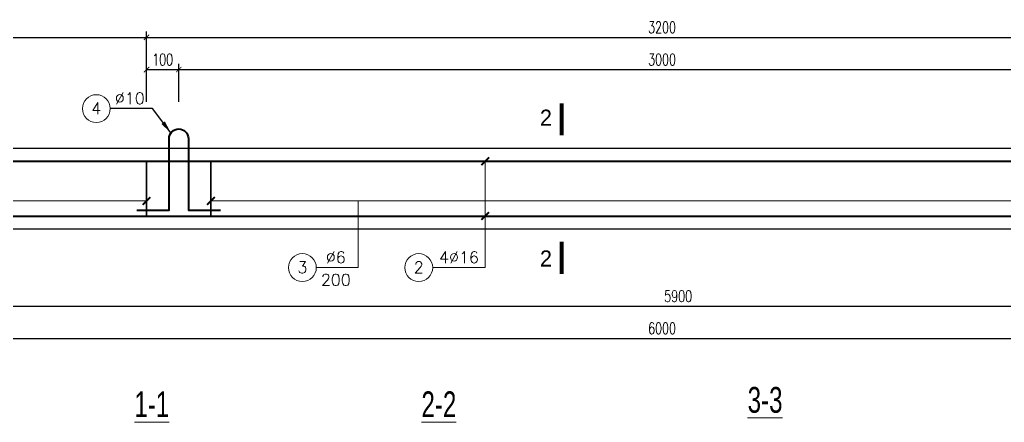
# Model space of a CAD drawing. Header units: millimetres. Extents: x 1245 to 1610, y -447 to -150.
# Drawn here: x 1321.4 to 1474.2, y -344.5 to -282.1 of the extents above; entities that cross this region are included whole.
import ezdxf
from ezdxf.enums import TextEntityAlignment as Align

# ---------------------------------------------------------------- set-up
doc = ezdxf.new("R2010")
doc.units = ezdxf.units.MM
doc.header["$MEASUREMENT"] = 0
doc.header["$PDMODE"] = 3
for name, color, linetype, lineweight in [('KCVN-CAT', 30, 'Continuous', 35), ('KCVN-DIM', 251, 'Continuous', 13), ('KCVN-MANH', 252, 'Continuous', 15), ('KCVN-TEXT', 60, 'Continuous', 20), ('KCVN-THAY', 7, 'Continuous', 25), ('KCVN-THEP', 3, 'Continuous', 40)]:
    doc.layers.add(name, color=color, linetype=linetype, lineweight=lineweight)
doc.styles.add('KCVN-COMM', font='vnsimli.shx', dxfattribs={"width": 0.7, "height": 1.8})
doc.styles.add('KCVN-LEADER', font='vnromadi.shx', dxfattribs={"width": 0.7, "height": 4})
doc.dimstyles.new('D20', dxfattribs={"dimtxt": 1.8, "dimasz": 0.85, "dimexe": 0.9, "dimexo": 0, "dimgap": 0.66, "dimtad": 1, "dimdec": 0, "dimlfac": 20, "dimdsep": 46, "dimtxsty": 'KCVN-COMM', "dimblk1": 'ARCHTICK', "dimblk2": 'ARCHTICK', "dimsah": 1, "dimcen": 1.8, "dimclrd": 256, "dimclre": 256, "dimclrt": 60, "dimadec": 0, "dimazin": 0, "dimtfac": 1, "dimtdec": 0, "dimtix": 1, "dimtmove": 2, "dimatfit": 3, "dimfxl": 1.25, "dimtolj": 1, "dimtzin": 0, "dimarcsym": 0})
doc.dimstyles.new('LE', dxfattribs={"dimtxt": 2.5, "dimasz": 2, "dimexe": 1.25, "dimexo": 0, "dimgap": 0.66, "dimtad": 1, "dimdec": 0, "dimdsep": 46, "dimtxsty": 'KCVN-COMM', "dimblk1": 'ARCHTICK', "dimblk2": 'ARCHTICK', "dimsah": 1, "dimcen": 2.5, "dimclrd": 256, "dimclre": 256, "dimclrt": 60, "dimadec": 0, "dimazin": 0, "dimtfac": 1, "dimtdec": 0, "dimtix": 1, "dimtmove": 2, "dimatfit": 3, "dimfxl": 1.25, "dimtolj": 1, "dimtzin": 0, "dimarcsym": 0})

# ---------------------------------------------------------------- blocks, each defined once
blk = doc.blocks.new('_ARCHTICK')
at = {"color": 0, "linetype": 'ByBlock', "const_width": 0.15}
blk.add_lwpolyline([(-0.5, -0.5), (0.5, 0.5)], dxfattribs=at)
blk = doc.blocks.new('*D25')
at = {"layer": 'DEFPOINTS', "color": 0, "transparency": 16777216}
for p in [(1276.1, -321.53), (1571.1, -321.53), (1571.1, -326.53)]:
    blk.add_point(p, dxfattribs=at)
at = {"layer": 'KCVN-DIM', "lineweight": -2, "transparency": 16777216}
for p, q in [((1276.1, -321.53), (1276.1, -327.43)), ((1571.1, -321.53), (1571.1, -327.43)), ((1276.1, -326.53), (1571.1, -326.53))]:
    blk.add_line(p, q, dxfattribs=at)
at = {"layer": 'KCVN-DIM', "lineweight": -2, "transparency": 16777216, "xscale": 0.85, "yscale": 0.85, "zscale": 0.85, "rotation": 180}
blk.add_blockref('_ARCHTICK', (1276.1, -326.53), dxfattribs=at)
at = {"layer": 'KCVN-DIM', "lineweight": -2, "transparency": 16777216, "xscale": 0.85, "yscale": 0.85, "zscale": 0.85}
blk.add_blockref('_ARCHTICK', (1571.1, -326.53), dxfattribs=at)
at = {"layer": 'KCVN-DIM', "color": 60, "transparency": 16777216, "insert": (1423.6, -324.97), "char_height": 1.8, "attachment_point": 5, "style": 'KCVN-COMM'}
blk.add_mtext('\\A1;5900', dxfattribs=at)
blk = doc.blocks.new('*D26')
at = {"layer": 'DEFPOINTS', "color": 0, "transparency": 16777216}
for p in [(1271.1, -321.53), (1571.1, -321.53), (1571.1, -331.52)]:
    blk.add_point(p, dxfattribs=at)
at = {"layer": 'KCVN-DIM', "lineweight": -2, "transparency": 16777216}
for p, q in [((1271.1, -321.53), (1271.1, -332.42)), ((1571.1, -321.53), (1571.1, -332.42)), ((1271.1, -331.52), (1571.1, -331.52))]:
    blk.add_line(p, q, dxfattribs=at)
at = {"layer": 'KCVN-DIM', "lineweight": -2, "transparency": 16777216, "xscale": 0.85, "yscale": 0.85, "zscale": 0.85, "rotation": 180}
blk.add_blockref('_ARCHTICK', (1271.1, -331.52), dxfattribs=at)
at = {"layer": 'KCVN-DIM', "lineweight": -2, "transparency": 16777216, "xscale": 0.85, "yscale": 0.85, "zscale": 0.85}
blk.add_blockref('_ARCHTICK', (1571.1, -331.52), dxfattribs=at)
at = {"layer": 'KCVN-DIM', "color": 60, "transparency": 16777216, "insert": (1421.1, -329.96), "char_height": 1.8, "attachment_point": 5, "style": 'KCVN-COMM'}
blk.add_mtext('\\A1;6000', dxfattribs=at)
blk = doc.blocks.new('*D27')
at = {"layer": 'DEFPOINTS', "color": 0, "transparency": 16777216}
for p in [(1341.1, -284.81), (1271.1, -289.81), (1341.1, -289.81)]:
    blk.add_point(p, dxfattribs=at)
at = {"layer": 'KCVN-DIM', "lineweight": -2, "transparency": 16777216}
for p, q in [((1271.1, -289.81), (1271.1, -283.91)), ((1341.1, -289.81), (1341.1, -283.91)), ((1271.1, -284.81), (1341.1, -284.81))]:
    blk.add_line(p, q, dxfattribs=at)
at = {"layer": 'KCVN-DIM', "lineweight": -2, "transparency": 16777216, "xscale": 0.85, "yscale": 0.85, "zscale": 0.85, "rotation": 180}
blk.add_blockref('_ARCHTICK', (1271.1, -284.81), dxfattribs=at)
at = {"layer": 'KCVN-DIM', "lineweight": -2, "transparency": 16777216, "xscale": 0.85, "yscale": 0.85, "zscale": 0.85}
blk.add_blockref('_ARCHTICK', (1341.1, -284.81), dxfattribs=at)
at = {"layer": 'KCVN-DIM', "color": 60, "transparency": 16777216, "insert": (1306.1, -283.25), "char_height": 1.8, "attachment_point": 5, "style": 'KCVN-COMM'}
blk.add_mtext('\\A1;1400', dxfattribs=at)
blk = doc.blocks.new('*D29')
at = {"layer": 'DEFPOINTS', "color": 0, "transparency": 16777216}
for p in [(1501.1, -284.81), (1341.1, -294.81), (1501.1, -294.81)]:
    blk.add_point(p, dxfattribs=at)
at = {"layer": 'KCVN-DIM', "lineweight": -2, "transparency": 16777216}
for p, q in [((1341.1, -294.81), (1341.1, -283.91)), ((1501.1, -294.81), (1501.1, -283.91)), ((1341.1, -284.81), (1501.1, -284.81))]:
    blk.add_line(p, q, dxfattribs=at)
at = {"layer": 'KCVN-DIM', "lineweight": -2, "transparency": 16777216, "xscale": 0.85, "yscale": 0.85, "zscale": 0.85, "rotation": 180}
blk.add_blockref('_ARCHTICK', (1341.1, -284.81), dxfattribs=at)
at = {"layer": 'KCVN-DIM', "lineweight": -2, "transparency": 16777216, "xscale": 0.85, "yscale": 0.85, "zscale": 0.85}
blk.add_blockref('_ARCHTICK', (1501.1, -284.81), dxfattribs=at)
at = {"layer": 'KCVN-DIM', "color": 60, "transparency": 16777216, "insert": (1421.1, -283.25), "char_height": 1.8, "attachment_point": 5, "style": 'KCVN-COMM'}
blk.add_mtext('\\A1;3200', dxfattribs=at)
blk = doc.blocks.new('*D92')
at = {"layer": 'DEFPOINTS', "color": 0, "transparency": 16777216}
for p in [(1346.1, -289.81), (1341.1, -294.81), (1346.1, -294.81)]:
    blk.add_point(p, dxfattribs=at)
at = {"layer": 'KCVN-DIM', "lineweight": -2, "transparency": 16777216}
for p, q in [((1341.1, -294.81), (1341.1, -288.91)), ((1341.1, -289.81), (1346.1, -289.81)), ((1346.1, -294.81), (1346.1, -288.91))]:
    blk.add_line(p, q, dxfattribs=at)
at = {"layer": 'KCVN-DIM', "lineweight": -2, "transparency": 16777216, "xscale": 0.85, "yscale": 0.85, "zscale": 0.85, "rotation": 180}
blk.add_blockref('_ARCHTICK', (1341.1, -289.81), dxfattribs=at)
at = {"layer": 'KCVN-DIM', "lineweight": -2, "transparency": 16777216, "xscale": 0.85, "yscale": 0.85, "zscale": 0.85}
blk.add_blockref('_ARCHTICK', (1346.1, -289.81), dxfattribs=at)
at = {"layer": 'KCVN-DIM', "color": 60, "transparency": 16777216, "insert": (1343.6, -288.25), "char_height": 1.8, "attachment_point": 5, "style": 'KCVN-COMM'}
blk.add_mtext('\\A1;100', dxfattribs=at)
blk = doc.blocks.new('*D93')
at = {"layer": 'DEFPOINTS', "color": 0, "transparency": 16777216}
for p in [(1496.1, -289.81), (1346.1, -294.81), (1496.1, -294.81)]:
    blk.add_point(p, dxfattribs=at)
at = {"layer": 'KCVN-DIM', "lineweight": -2, "transparency": 16777216}
for p, q in [((1346.1, -294.81), (1346.1, -288.91)), ((1346.1, -289.81), (1496.1, -289.81)), ((1496.1, -294.81), (1496.1, -288.91))]:
    blk.add_line(p, q, dxfattribs=at)
at = {"layer": 'KCVN-DIM', "lineweight": -2, "transparency": 16777216, "xscale": 0.85, "yscale": 0.85, "zscale": 0.85, "rotation": 180}
blk.add_blockref('_ARCHTICK', (1346.1, -289.81), dxfattribs=at)
at = {"layer": 'KCVN-DIM', "lineweight": -2, "transparency": 16777216, "xscale": 0.85, "yscale": 0.85, "zscale": 0.85}
blk.add_blockref('_ARCHTICK', (1496.1, -289.81), dxfattribs=at)
at = {"layer": 'KCVN-DIM', "color": 60, "transparency": 16777216, "insert": (1421.1, -288.25), "char_height": 1.8, "attachment_point": 5, "style": 'KCVN-COMM'}
blk.add_mtext('\\A1;3000', dxfattribs=at)

msp = doc.modelspace()

# ---------------------------------------------------------------- linework, layer by layer
at = {"layer": 'KCVN-CAT'}
for p, q in [((1341.099, -304.028), (1341.099, -312.528)), ((1351.099, -304.028), (1351.099, -312.528))]:
    msp.add_line(p, q, dxfattribs=at)
at = {"layer": 'KCVN-MANH'}
for p, q in [((1289.849, -310.198), (1341.099, -310.198)), ((1351.099, -310.198), (1491.099, -310.198))]:
    msp.add_line(p, q, dxfattribs=at)
for points in [[(1393.652, -304.028), (1393.652, -320.528), (1385.507, -320.528)], [(1373.956, -310.198), (1373.956, -320.528), (1367.446, -320.528)]]:
    msp.add_lwpolyline(points, dxfattribs=at)
at = {"layer": 'KCVN-MANH', "const_width": 0.3}
for points in [[(1393.052, -304.628), (1394.252, -303.428)], [(1340.499, -310.798), (1341.699, -309.598)], [(1350.499, -310.798), (1351.699, -309.598)], [(1393.052, -313.128), (1394.252, -311.928)]]:
    msp.add_lwpolyline(points, dxfattribs=at)
at = {"layer": 'KCVN-MANH'}
for centre in [(1333.314, -295.862), (1365.286, -320.528), (1383.347, -320.528)]:
    msp.add_circle(centre, 2.16, dxfattribs=at)
at = {"layer": 'KCVN-TEXT', "const_width": 0.6}
for points in [[(1405.512, -295.023), (1405.512, -300.028)], [(1405.512, -316.528), (1405.512, -321.533)]]:
    msp.add_lwpolyline(points, dxfattribs=at)
at = {"layer": 'KCVN-THAY'}
for p, q in [((1276.099, -302.028), (1571.099, -302.028)), ((1276.099, -314.528), (1571.099, -314.528))]:
    msp.add_line(p, q, dxfattribs=at)
at = {"layer": 'KCVN-THEP'}
for p, q in [((1271.099, -304.028), (1570.732, -304.028)), ((1271.099, -312.528), (1570.732, -312.528))]:
    msp.add_line(p, q, dxfattribs=at)
msp.add_lwpolyline([(1339.599, -311.628), (1344.599, -311.628), (1344.599, -300.528, -1), (1347.599, -300.528), (1347.599, -311.628), (1352.599, -311.628)], format="xyb", dxfattribs=at)

# ---------------------------------------------------------------- texts
at = {"layer": 'KCVN-TEXT', "style": 'KCVN-COMM'}
for s, p in [('`10', (1338.501, -294.27)), ('4', (1333.314, -295.835)), ('%%C6', (1370.473, -318.936)), ('4`16', (1389.596, -318.936)), ('3', (1365.286, -320.501)), ('2', (1383.347, -320.501)), ('200', (1370.473, -322.436))]:
    msp.add_text(s, height=1.8, dxfattribs=at).set_placement(p, align=Align.MIDDLE)
at = {"layer": 'KCVN-TEXT', "style": 'KCVN-LEADER'}
for p in [(1404.012, -298.523), (1404.012, -320.366)]:
    msp.add_text('2', height=2.5, dxfattribs=at).set_placement(p, align=Align.RIGHT)
at = {"layer": 'KCVN-TEXT', "style": 'KCVN-LEADER', "width": 0.7}
for s, p in [('%%U3-3', (1437.09, -343.055)), ('%%U1-1', (1341.916, -343.739)), ('%%U2-2', (1386.466, -343.739))]:
    msp.add_text(s, height=4, dxfattribs=at).set_placement(p, align=Align.CENTER)

# ---------------------------------------------------------------- dimensions: what is measured, and where the dimension line sits
at = {"layer": 'KCVN-DIM'}
for base, p1, p2, picture, middle in [((1341.099, -284.809), (1271.099, -289.808), (1341.099, -289.808), '*D27', (1306.099, -283.249)), ((1501.099, -284.809), (1341.099, -294.808), (1501.099, -294.808), '*D29', (1421.099, -283.249)), ((1346.099, -289.808), (1341.099, -294.808), (1346.099, -294.808), '*D92', (1343.599, -288.248)), ((1496.099, -289.808), (1346.099, -294.808), (1496.099, -294.808), '*D93', (1421.099, -288.248)), ((1571.099, -331.525), (1271.099, -321.528), (1571.099, -321.528), '*D26', (1421.099, -329.965)), ((1571.099, -326.528), (1276.099, -321.528), (1571.099, -321.528), '*D25', (1423.599, -324.968))]:
    dim = msp.add_linear_dim(base=base, p1=p1, p2=p2, dimstyle='D20', dxfattribs=at)
    dim.commit()
    dim.dimension.update_dxf_attribs({"geometry": picture, "text_midpoint": middle})

# ---------------------------------------------------------------- leaders
at = {"layer": 'KCVN-MANH'}
msp.add_leader([(1344.887, -299.645), (1342.016, -295.862), (1335.474, -295.862)], dimstyle='LE', override={"dimgap": 0.66, "dimtad": 0}, dxfattribs=at)

doc.saveas('drawing.dxf')
